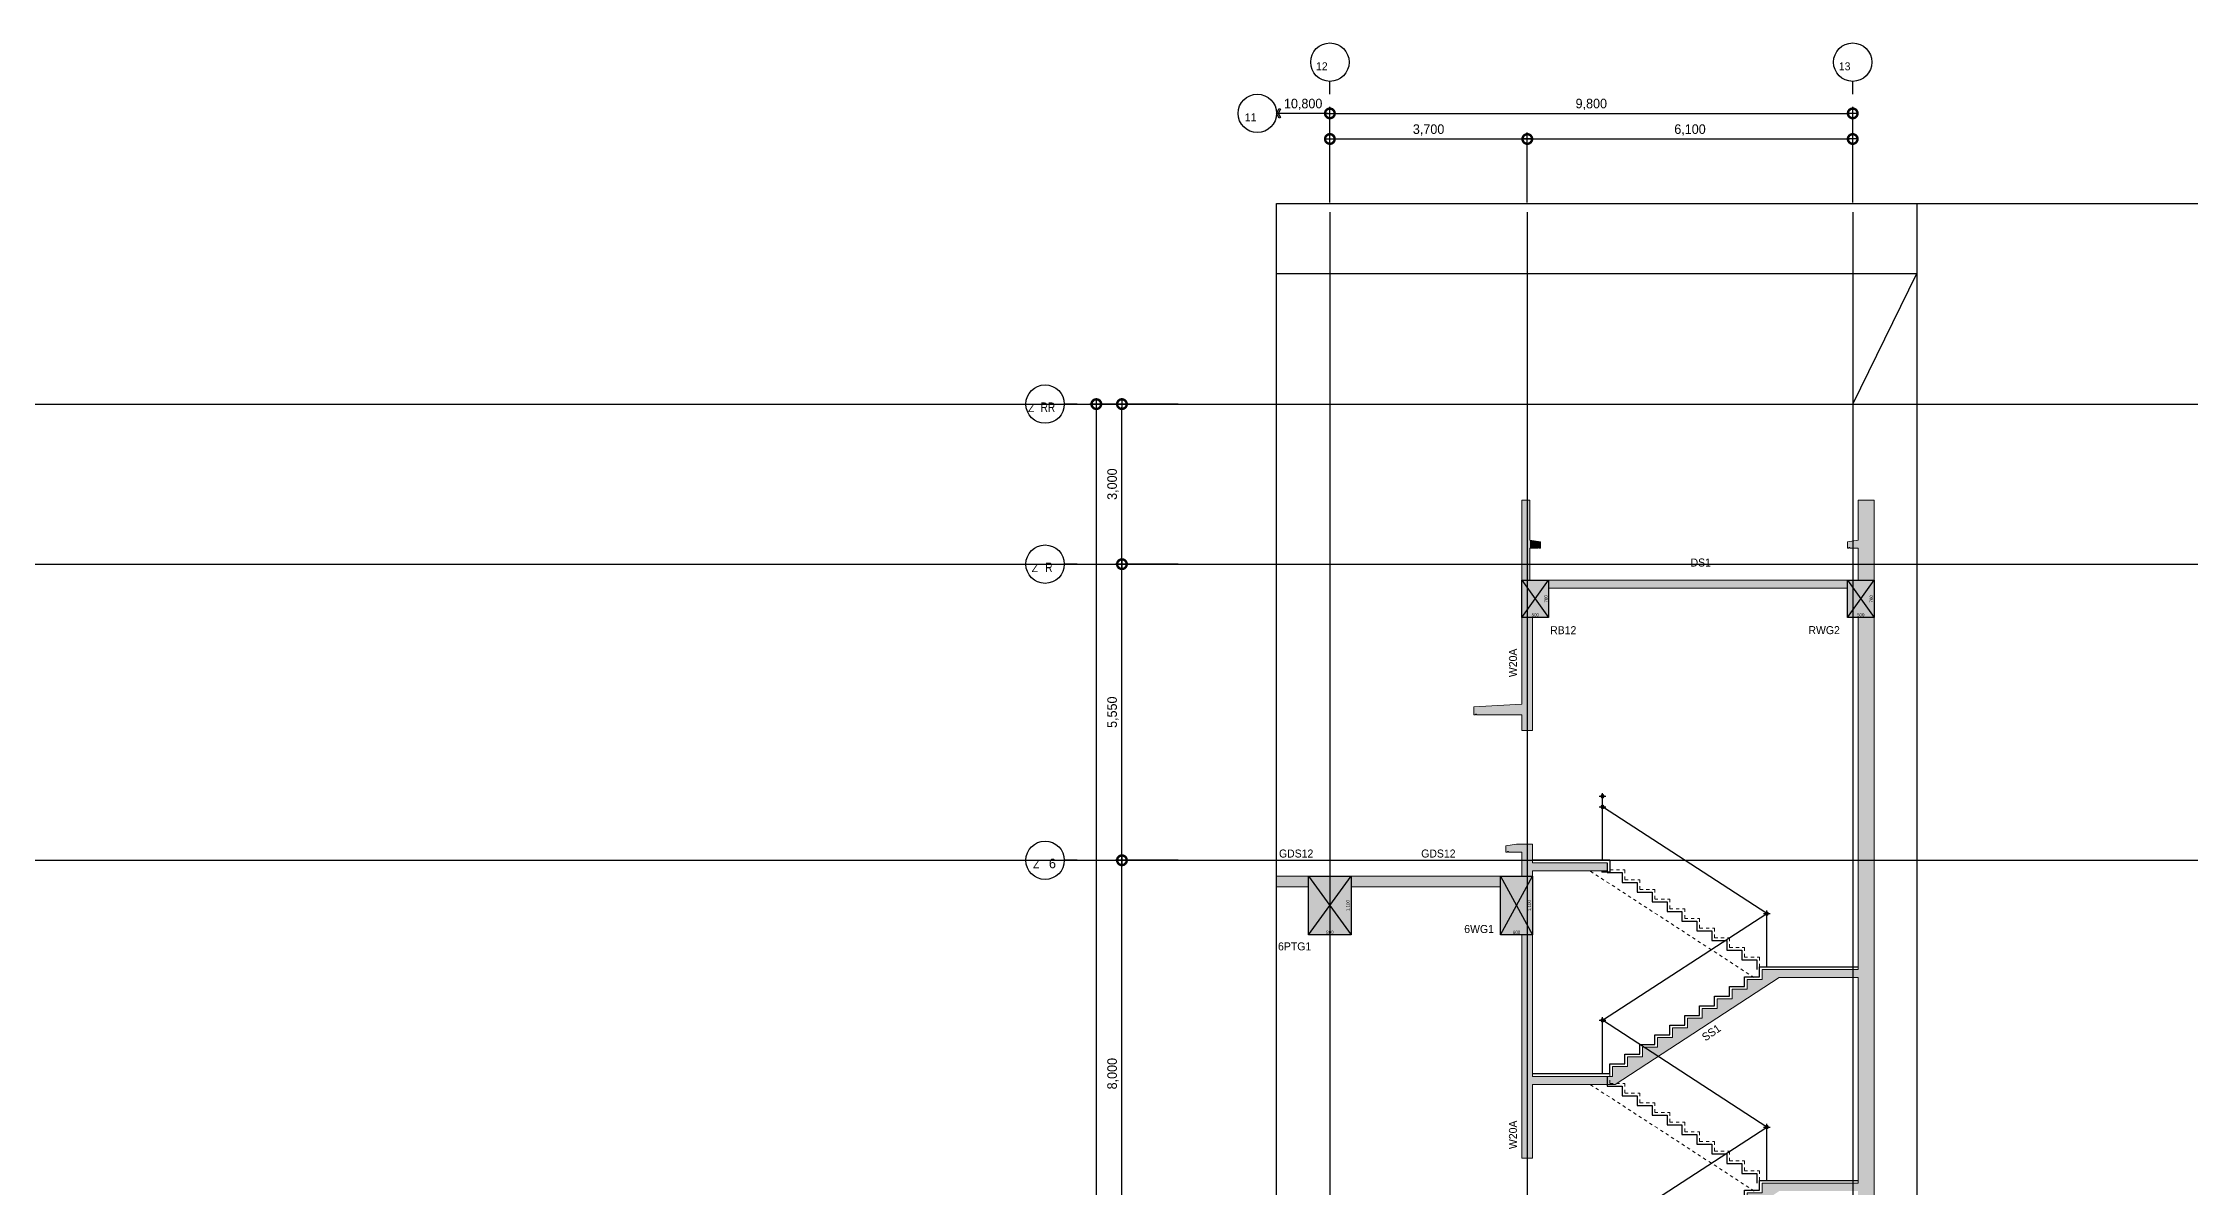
# Model space of a CAD drawing. Header units: millimetres. Extents: x -56316 to 123720, y -36837 to 55569.
# Drawn here: x 53077 to 93323, y 34125 to 55569 of the extents above; entities that cross this region are included whole.
import ezdxf
from ezdxf.enums import TextEntityAlignment as Align

# ---------------------------------------------------------------- set-up
doc = ezdxf.new("R2010")
doc.units = ezdxf.units.MM
doc.header["$LTSCALE"] = 60
doc.linetypes.add('HIDDEN', pattern=[2, 1, -1])
doc.layers.get('Defpoints').update_dxf_attribs({"color": 151})
doc.layers.add('A-CON', color=2, linetype='Continuous', lineweight=9)
doc.layers.add('A-ELE-STAIR', color=4, linetype='HIDDEN', lineweight=9)
for name, color, linetype in [('A-CORE-HAND', 5, 'Continuous'), ('A-CORE-난간', 5, 'Continuous'), ('A-DIM', 7, 'Continuous'), ('A-FIN-STAIR', 6, 'Continuous'), ('cen', 1, 'Continuous'), ('구조SOLID', 253, 'Continuous')]:
    doc.layers.add(name, color=color, linetype=linetype)
for name, color, linetype, plot in [('AS-HIDLINE', 205, 'Continuous', False), ('NOPLOT', 191, 'Continuous', False), ('NOPLOT-DIM', 191, 'Continuous', False), ('NOPLOT-부호', 151, 'Continuous', False)]:
    doc.layers.add(name, color=color, linetype=linetype, plot=plot)
doc.styles.add('Gdim', font='Dotum.ttf')
doc.dimstyles.new('G-Xdim', dxfattribs={"dimscale": 30, "dimtxt": 2, "dimasz": 1, "dimexe": 1.2, "dimexo": 1.2, "dimgap": 0, "dimtad": 1, "dimdec": 1, "dimdsep": 46, "dimlunit": 6, "dimtxsty": 'Gdim', "dimcen": 1, "dimse1": 1, "dimse2": 1, "dimsd1": 1, "dimsd2": 1, "dimclrd": 1, "dimclre": 1, "dimclrt": 256, "dimadec": 0, "dimazin": 0, "dimtfac": 1, "dimtdec": 1, "dimtix": 1, "dimtmove": 2, "dimatfit": 1, "dimfxl": 0, "dimtolj": 1, "dimlwd": -1, "dimlwe": -1, "dimarcsym": 0})
doc.dimstyles.new('Gdim60', dxfattribs={"dimscale": 60, "dimtxt": 3, "dimasz": 1, "dimexe": 2, "dimexo": 3, "dimgap": 1, "dimtad": 1, "dimdec": 0, "dimdsep": 46, "dimlunit": 6, "dimtxsty": 'Gdim', "dimblk": 'G3-DOT', "dimcen": 2.5, "dimdle": 2, "dimclrd": 1, "dimclre": 1, "dimclrt": 256, "dimazin": 2, "dimtfac": 1, "dimtdec": 0, "dimtix": 1, "dimtmove": 2, "dimatfit": 3, "dimldrblk": 'DOTSMALL', "dimfxl": 0, "dimtolj": 1, "dimtzin": 0, "dimarcsym": 0})

# ---------------------------------------------------------------- blocks, each defined once
blk = doc.blocks.new('*D31')
at = {"layer": 'Defpoints', "color": 0, "linetype": 'Continuous', "transparency": 16777216}
for p in [(-200, -700), (300, -680), (300, -700)]:
    blk.add_point(p, dxfattribs=at)
at = {"layer": 'AS-HIDLINE', "linetype": 'Continuous', "transparency": 16777216, "insert": (50, -650), "char_height": 60, "attachment_point": 5, "style": 'Gdim'}
blk.add_mtext('\\A1;500', dxfattribs=at)
blk = doc.blocks.new('*D32')
at = {"layer": 'Defpoints', "color": 0, "linetype": 'Continuous', "transparency": 16777216}
for p in [(300, 0), (280, 0), (300, -700)]:
    blk.add_point(p, dxfattribs=at)
at = {"layer": 'AS-HIDLINE', "linetype": 'Continuous', "transparency": 16777216, "insert": (250, -350), "char_height": 60, "attachment_point": 5, "rotation": 90, "style": 'Gdim'}
blk.add_mtext('\\A1;700', dxfattribs=at)
blk = doc.blocks.new('*D33')
at = {"layer": 'Defpoints', "color": 0, "linetype": 'Continuous', "transparency": 16777216}
for p in [(-200, -700), (300, -680), (300, -700)]:
    blk.add_point(p, dxfattribs=at)
at = {"layer": 'AS-HIDLINE', "linetype": 'Continuous', "transparency": 16777216, "insert": (50, -650), "char_height": 60, "attachment_point": 5, "style": 'Gdim'}
blk.add_mtext('\\A1;500', dxfattribs=at)
blk = doc.blocks.new('*D34')
at = {"layer": 'Defpoints', "color": 0, "linetype": 'Continuous', "transparency": 16777216}
for p in [(300, 0), (280, 0), (300, -700)]:
    blk.add_point(p, dxfattribs=at)
at = {"layer": 'AS-HIDLINE', "linetype": 'Continuous', "transparency": 16777216, "insert": (250, -350), "char_height": 60, "attachment_point": 5, "rotation": 90, "style": 'Gdim'}
blk.add_mtext('\\A1;700', dxfattribs=at)
blk = doc.blocks.new('A$C06362383')
at = {"layer": 'A-CORE-HAND', "color": 3}
for p, q in [((-23, -91), (-23, 29)), ((37, -31), (-83, -31))]:
    blk.add_line(p, q, dxfattribs=at)
blk.add_circle((-23, -31), 30, dxfattribs=at)
blk = doc.blocks.new('A$C5C6F125C')
at = {"layer": 'A-CORE-난간', "color": 7, "ltscale": 0.5}
blk.add_line((-75, 0), (-75, 1000), dxfattribs=at)
at = {"layer": 'A-CORE-HAND', "color": 5, "xscale": -1}
blk.add_blockref('A$C06362383', (-98, 1031), dxfattribs=at)
blk = doc.blocks.new('G3-DOT')
at = {"layer": 'A-DIM', "color": 1, "linetype": 'ByBlock'}
blk.add_line((1.5, 0), (-1.5, 0), dxfattribs=at)
at = {"layer": 'A-DIM', "color": 1, "linetype": 'ByBlock', "const_width": 3}
blk.add_lwpolyline([(0.375, 0, 1), (-0.375, 0, 1)], format="xyb", close=True, dxfattribs=at)
blk = doc.blocks.new('*D96')
at = {"layer": 'Defpoints', "color": 0, "transparency": 16777216}
for p in [(87000, 53769), (80900, 52397), (87000, 52397)]:
    blk.add_point(p, dxfattribs=at)
at = {"layer": 'NOPLOT-DIM', "color": 1, "lineweight": -2, "transparency": 16777216}
for p, q in [((80900, 52577), (80900, 53889)), ((80960, 53769), (86940, 53769)), ((87000, 52577), (87000, 53889))]:
    blk.add_line(p, q, dxfattribs=at)
at = {"layer": 'NOPLOT-DIM', "color": 1, "lineweight": -2, "transparency": 16777216, "xscale": 60, "yscale": 60, "zscale": 60, "rotation": 180}
blk.add_blockref('G3-DOT', (80900, 53769), dxfattribs=at)
at = {"layer": 'NOPLOT-DIM', "color": 1, "lineweight": -2, "transparency": 16777216, "xscale": 60, "yscale": 60, "zscale": 60}
blk.add_blockref('G3-DOT', (87000, 53769), dxfattribs=at)
at = {"layer": 'NOPLOT-DIM', "transparency": 16777216, "insert": (83950, 53937), "char_height": 180, "attachment_point": 5, "style": 'Gdim'}
blk.add_mtext('\\A1;6,100', dxfattribs=at)
blk = doc.blocks.new('_DotSmall')
at = {"color": 0, "linetype": 'ByBlock', "const_width": 0.5}
blk.add_lwpolyline([(-0.0625, 0, 1), (0.0625, 0, 1)], format="xyb", close=True, dxfattribs=at)
blk = doc.blocks.new('*D97')
at = {"layer": 'Defpoints', "color": 0, "transparency": 16777216}
for p in [(87000, 54249), (77200, 52397), (87000, 52397)]:
    blk.add_point(p, dxfattribs=at)
at = {"layer": 'NOPLOT-DIM', "color": 1, "lineweight": -2, "transparency": 16777216}
for p, q in [((77200, 52577), (77200, 54369)), ((87000, 52577), (87000, 54369)), ((77260, 54249), (86940, 54249))]:
    blk.add_line(p, q, dxfattribs=at)
at = {"layer": 'NOPLOT-DIM', "color": 1, "lineweight": -2, "transparency": 16777216, "xscale": 60, "yscale": 60, "zscale": 60, "rotation": 180}
blk.add_blockref('G3-DOT', (77200, 54249), dxfattribs=at)
at = {"layer": 'NOPLOT-DIM', "color": 1, "lineweight": -2, "transparency": 16777216, "xscale": 60, "yscale": 60, "zscale": 60}
blk.add_blockref('G3-DOT', (87000, 54249), dxfattribs=at)
at = {"layer": 'NOPLOT-DIM', "transparency": 16777216, "insert": (82100, 54417), "char_height": 180, "attachment_point": 5, "style": 'Gdim'}
blk.add_mtext('\\A1;9,800', dxfattribs=at)
blk = doc.blocks.new('*D98')
at = {"layer": 'Defpoints', "color": 0, "transparency": 16777216}
for p in [(80900, 53769), (77200, 52397), (80900, 52397)]:
    blk.add_point(p, dxfattribs=at)
at = {"layer": 'NOPLOT-DIM', "color": 1, "lineweight": -2, "transparency": 16777216}
for p, q in [((77200, 52577), (77200, 53889)), ((77260, 53769), (80840, 53769)), ((80900, 52577), (80900, 53889))]:
    blk.add_line(p, q, dxfattribs=at)
at = {"layer": 'NOPLOT-DIM', "color": 1, "lineweight": -2, "transparency": 16777216, "xscale": 60, "yscale": 60, "zscale": 60, "rotation": 180}
blk.add_blockref('G3-DOT', (77200, 53769), dxfattribs=at)
at = {"layer": 'NOPLOT-DIM', "color": 1, "lineweight": -2, "transparency": 16777216, "xscale": 60, "yscale": 60, "zscale": 60}
blk.add_blockref('G3-DOT', (80900, 53769), dxfattribs=at)
at = {"layer": 'NOPLOT-DIM', "transparency": 16777216, "insert": (79050, 53937), "char_height": 180, "attachment_point": 5, "style": 'Gdim'}
blk.add_mtext('\\A1;3,700', dxfattribs=at)
blk = doc.blocks.new('*D124')
at = {"layer": 'Defpoints', "color": 0, "transparency": 16777216}
for p in [(74534, 48800), (74534, 0), (72822, 0)]:
    blk.add_point(p, dxfattribs=at)
at = {"layer": 'NOPLOT-DIM', "color": 1, "lineweight": -2, "transparency": 16777216}
for p, q in [((74354, 48800), (72702, 48800)), ((72822, 48740), (72822, 60)), ((74354, 0), (72702, 0))]:
    blk.add_line(p, q, dxfattribs=at)
at = {"layer": 'NOPLOT-DIM', "color": 1, "lineweight": -2, "transparency": 16777216, "xscale": 60, "yscale": 60, "zscale": 60}
for p, rotation in [((72822, 48800), 90), ((72822, 0), 270)]:
    blk.add_blockref('G3-DOT', p, dxfattribs=dict(at, rotation=rotation))
at = {"layer": 'NOPLOT-DIM', "transparency": 16777216, "insert": (72654, 24400), "char_height": 180, "attachment_point": 5, "rotation": 90, "style": 'Gdim'}
blk.add_mtext('\\A1;48,800', dxfattribs=at)
blk = doc.blocks.new('*D129')
at = {"layer": 'Defpoints', "color": 0, "transparency": 16777216}
for p in [(73302, 40250), (74534, 40250), (74534, 32250)]:
    blk.add_point(p, dxfattribs=at)
at = {"layer": 'NOPLOT-DIM', "color": 1, "lineweight": -2, "transparency": 16777216}
for p, q in [((74354, 40250), (73182, 40250)), ((73302, 32310), (73302, 40190)), ((74354, 32250), (73182, 32250))]:
    blk.add_line(p, q, dxfattribs=at)
at = {"layer": 'NOPLOT-DIM', "color": 1, "lineweight": -2, "transparency": 16777216, "xscale": 60, "yscale": 60, "zscale": 60}
for p, rotation in [((73302, 40250), 90), ((73302, 32250), 270)]:
    blk.add_blockref('G3-DOT', p, dxfattribs=dict(at, rotation=rotation))
at = {"layer": 'NOPLOT-DIM', "transparency": 16777216, "insert": (73134, 36250), "char_height": 180, "attachment_point": 5, "rotation": 90, "style": 'Gdim'}
blk.add_mtext('\\A1;8,000', dxfattribs=at)
blk = doc.blocks.new('*D130')
at = {"layer": 'Defpoints', "color": 0, "transparency": 16777216}
for p in [(73302, 45800), (74534, 45800), (74534, 40250)]:
    blk.add_point(p, dxfattribs=at)
at = {"layer": 'NOPLOT-DIM', "color": 1, "lineweight": -2, "transparency": 16777216}
for p, q in [((74354, 45800), (73182, 45800)), ((73302, 40310), (73302, 45740)), ((74354, 40250), (73182, 40250))]:
    blk.add_line(p, q, dxfattribs=at)
at = {"layer": 'NOPLOT-DIM', "color": 1, "lineweight": -2, "transparency": 16777216, "xscale": 60, "yscale": 60, "zscale": 60}
for p, rotation in [((73302, 45800), 90), ((73302, 40250), 270)]:
    blk.add_blockref('G3-DOT', p, dxfattribs=dict(at, rotation=rotation))
at = {"layer": 'NOPLOT-DIM', "transparency": 16777216, "insert": (73134, 43025), "char_height": 180, "attachment_point": 5, "rotation": 90, "style": 'Gdim'}
blk.add_mtext('\\A1;5,550', dxfattribs=at)
blk = doc.blocks.new('*D131')
at = {"layer": 'Defpoints', "color": 0, "transparency": 16777216}
for p in [(73302, 48800), (74534, 48800), (74534, 45800)]:
    blk.add_point(p, dxfattribs=at)
at = {"layer": 'NOPLOT-DIM', "color": 1, "lineweight": -2, "transparency": 16777216}
for p, q in [((74354, 48800), (73182, 48800)), ((73302, 45860), (73302, 48740)), ((74354, 45800), (73182, 45800))]:
    blk.add_line(p, q, dxfattribs=at)
at = {"layer": 'NOPLOT-DIM', "color": 1, "lineweight": -2, "transparency": 16777216, "xscale": 60, "yscale": 60, "zscale": 60}
for p, rotation in [((73302, 48800), 90), ((73302, 45800), 270)]:
    blk.add_blockref('G3-DOT', p, dxfattribs=dict(at, rotation=rotation))
at = {"layer": 'NOPLOT-DIM', "transparency": 16777216, "insert": (73134, 47300), "char_height": 180, "attachment_point": 5, "rotation": 90, "style": 'Gdim'}
blk.add_mtext('\\A1;3,000', dxfattribs=at)
blk = doc.blocks.new('*D45')
at = {"layer": 'Defpoints', "color": 0, "linetype": 'Continuous', "transparency": 16777216}
for p in [(-300, -1100), (300, -1080), (300, -1100)]:
    blk.add_point(p, dxfattribs=at)
at = {"layer": 'AS-HIDLINE', "linetype": 'Continuous', "transparency": 16777216, "insert": (0, -1050), "char_height": 60, "attachment_point": 5, "style": 'Gdim'}
blk.add_mtext('\\A1;600', dxfattribs=at)
blk = doc.blocks.new('*D46')
at = {"layer": 'Defpoints', "color": 0, "linetype": 'Continuous', "transparency": 16777216}
for p in [(300, 0), (280, 0), (300, -1100)]:
    blk.add_point(p, dxfattribs=at)
at = {"layer": 'AS-HIDLINE', "linetype": 'Continuous', "transparency": 16777216, "insert": (244, -550), "char_height": 60, "attachment_point": 5, "rotation": 90, "style": 'Gdim'}
blk.add_mtext('\\A1;1,100', dxfattribs=at)
blk = doc.blocks.new('*D67')
at = {"layer": 'Defpoints', "color": 0, "linetype": 'Continuous', "transparency": 16777216}
for p in [(-500, -1100), (300, -1080), (300, -1100)]:
    blk.add_point(p, dxfattribs=at)
at = {"layer": 'AS-HIDLINE', "linetype": 'Continuous', "transparency": 16777216, "insert": (-100, -1050), "char_height": 60, "attachment_point": 5, "style": 'Gdim'}
blk.add_mtext('\\A1;800', dxfattribs=at)
blk = doc.blocks.new('*D68')
at = {"layer": 'Defpoints', "color": 0, "linetype": 'Continuous', "transparency": 16777216}
for p in [(300, 0), (280, 0), (300, -1100)]:
    blk.add_point(p, dxfattribs=at)
at = {"layer": 'AS-HIDLINE', "linetype": 'Continuous', "transparency": 16777216, "insert": (244, -550), "char_height": 60, "attachment_point": 5, "rotation": 90, "style": 'Gdim'}
blk.add_mtext('\\A1;1,100', dxfattribs=at)
blk = doc.blocks.new('*U10')
at = {"layer": 'AS-HIDLINE', "linetype": 'Continuous'}
for p, q in [((-200, -700), (300, 0)), ((-200, 0), (300, -700))]:
    blk.add_line(p, q, dxfattribs=at)
blk.add_lwpolyline([(-200, -700), (-200, 0), (300, 0), (300, -700)], close=True, dxfattribs=at)
dim = blk.add_linear_dim(base=(280.13, 0), p1=(300, -700), p2=(300, 0), angle=90, dimstyle='G-Xdim', override={"dimtxsty": 'Gdim'}, dxfattribs=at)
dim.commit()
dim.dimension.update_dxf_attribs({"geometry": '*D32', "text_midpoint": (250.09, -350)})
dim = blk.add_linear_dim(base=(300, -680.06), p1=(-200, -700), p2=(300, -700), dimstyle='G-Xdim', override={"dimtxsty": 'Gdim'}, dxfattribs=at)
dim.commit()
dim.dimension.update_dxf_attribs({"geometry": '*D31', "text_midpoint": (50, -650.02)})
blk = doc.blocks.new('*U11')
at = {"layer": 'AS-HIDLINE', "linetype": 'Continuous'}
for p, q in [((-200, -700), (300, 0)), ((-200, 0), (300, -700))]:
    blk.add_line(p, q, dxfattribs=at)
blk.add_lwpolyline([(-200, -700), (-200, 0), (300, 0), (300, -700)], close=True, dxfattribs=at)
dim = blk.add_linear_dim(base=(280.13, 0), p1=(300, -700), p2=(300, 0), angle=90, dimstyle='G-Xdim', override={"dimtxsty": 'Gdim'}, dxfattribs=at)
dim.commit()
dim.dimension.update_dxf_attribs({"geometry": '*D34', "text_midpoint": (250.09, -350)})
dim = blk.add_linear_dim(base=(300, -680.06), p1=(-200, -700), p2=(300, -700), dimstyle='G-Xdim', override={"dimtxsty": 'Gdim'}, dxfattribs=at)
dim.commit()
dim.dimension.update_dxf_attribs({"geometry": '*D33', "text_midpoint": (50, -650.02)})
blk = doc.blocks.new('*U17')
at = {"layer": 'AS-HIDLINE', "linetype": 'Continuous'}
for p, q in [((-300, -1100), (300, 0)), ((-300, 0), (300, -1100))]:
    blk.add_line(p, q, dxfattribs=at)
blk.add_lwpolyline([(-300, -1100), (-300, 0), (300, 0), (300, -1100)], close=True, dxfattribs=at)
dim = blk.add_linear_dim(base=(280.13, 0), p1=(300, -1100), p2=(300, 0), angle=90, dimstyle='G-Xdim', override={"dimtxsty": 'Gdim'}, dxfattribs=at)
dim.commit()
dim.dimension.update_dxf_attribs({"geometry": '*D46', "text_midpoint": (244.31, -550)})
dim = blk.add_linear_dim(base=(300, -1080.06), p1=(-300, -1100), p2=(300, -1100), dimstyle='G-Xdim', override={"dimtxsty": 'Gdim'}, dxfattribs=at)
dim.commit()
dim.dimension.update_dxf_attribs({"geometry": '*D45', "text_midpoint": (0, -1050.02)})
blk = doc.blocks.new('*U28')
at = {"layer": 'AS-HIDLINE', "linetype": 'Continuous'}
for p, q in [((-500, -1100), (300, 0)), ((-500, 0), (300, -1100))]:
    blk.add_line(p, q, dxfattribs=at)
blk.add_lwpolyline([(-500, -1100), (-500, 0), (300, 0), (300, -1100)], close=True, dxfattribs=at)
dim = blk.add_linear_dim(base=(280.13, 0), p1=(300, -1100), p2=(300, 0), angle=90, dimstyle='G-Xdim', override={"dimtxsty": 'Gdim'}, dxfattribs=at)
dim.commit()
dim.dimension.update_dxf_attribs({"geometry": '*D68', "text_midpoint": (244.31, -550)})
dim = blk.add_linear_dim(base=(300, -1080.06), p1=(-500, -1100), p2=(300, -1100), dimstyle='G-Xdim', override={"dimtxsty": 'Gdim'}, dxfattribs=at)
dim.commit()
dim.dimension.update_dxf_attribs({"geometry": '*D67', "text_midpoint": (-100, -1050.02)})

msp = doc.modelspace()

# ---------------------------------------------------------------- hatches: boundary and pattern name
at = {"layer": '구조SOLID', "transparency": 33554687}
h = msp.add_hatch(color=256, dxfattribs=at)
h.dxf.hatch_style = 1
h.paths.add_polyline_path([(83000, -150), (83000, 96.5), (85904.5, 1987.5), (87100, 1987.5), (87100, -150)], flags=16)
h.paths.add_polyline_path([(87400, 19899.2), (87100, 19899.2), (87100, 19575), (85300, 19575), (85300, 19404.5), (85020, 19404.5), (85020, 19234.1), (84740, 19234.1), (84740, 19063.6), (84460, 19063.6), (84460, 18893.2), (84180, 18893.2), (84180, 18722.7), (83900, 18722.7), (83900, 18552.3), (83620, 18552.3), (83620, 18381.8), (83340, 18381.8), (83340, 18211.4), (83060, 18211.4), (83060, 18040.9), (82780, 18040.9), (82780, 17870.5), (82500, 17870.5), (82500, 17700), (81000, 17700), (81000, 17735), (80800, 17735), (80800, 17650), (77800, 17650), (77800, 17750), (77600, 17750), (77600, 17650), (76200, 17650), (76200, 17470), (76850, 17470), (76850, 16750), (77550, 16750), (77550, 12350), (76200, 12350), (76200, 12150), (77300, 12150), (77300, 11750), (77550, 11750), (77550, 8650), (76200, 8650), (76200, 8450), (76850, 8450), (76850, 7750), (77550, 7750), (77550, 8470), (80500, 8470), (80500, 7550), (80800, 7550), (80800, 2415), (81000, 2415), (81000, 4175), (82544.5, 4175), (85904.5, 6362.5), (87100, 6362.5), (87100, 2358.6), (87400, 2358.6)])
h.paths.add_polyline_path([(87100, 6512.5), (85580, 6512.5), (85580, 6330.2), (85300, 6330.2), (85300, 6147.9), (85020, 6147.9), (85020, 5965.6), (84740, 5965.6), (84740, 5783.3), (84460, 5783.3), (84460, 5601), (84180, 5601), (84180, 5418.7), (83900, 5418.7), (83900, 5236.5), (83620, 5236.5), (83620, 5054.2), (83340, 5054.2), (83340, 4871.9), (83060, 4871.9), (83060, 4689.6), (82780, 4689.6), (82780, 4507.3), (82500, 4507.3), (82500, 4325), (81000, 4325), (81000, 7550), (81100, 7550), (81100, 8550), (82541.3, 8550), (85061.3, 10050), (87100, 10050)], flags=16)
h.paths.add_polyline_path([(87100, 10200), (84740, 10200), (84740, 10033.3), (84460, 10033.3), (84460, 9866.7), (84180, 9866.7), (84180, 9700), (83900, 9700), (83900, 9533.3), (83620, 9533.3), (83620, 9366.7), (83340, 9366.7), (83340, 9200), (83060, 9200), (83060, 9033.3), (82780, 9033.3), (82780, 8866.7), (82500, 8866.7), (82500, 8700), (81000, 8700), (81000, 8735), (80800, 8735), (80800, 8650), (77800, 8650), (77800, 17470), (80500, 17470), (80500, 16550), (80800, 16550), (80800, 11165), (81000, 11165), (81000, 11550), (82541.3, 11550), (85061.3, 13050), (87100, 13050)], flags=16)
h.paths.add_polyline_path([(87100, 13200), (84740, 13200), (84740, 13033.3), (84460, 13033.3), (84460, 12866.7), (84180, 12866.7), (84180, 12700), (83900, 12700), (83900, 12533.3), (83620, 12533.3), (83620, 12366.7), (83340, 12366.7), (83340, 12200), (83060, 12200), (83060, 12033.3), (82780, 12033.3), (82780, 11866.7), (82500, 11866.7), (82500, 11700), (81000, 11700), (81000, 14550), (82541.3, 14550), (85061.3, 16050), (87100, 16050)], flags=16)
h.paths.add_polyline_path([(82500, 14700), (81000, 14700), (81000, 16550), (81100, 16550), (81100, 17550), (82542.1, 17550), (85622.1, 19425), (87100, 19425), (87100, 16200), (84740, 16200), (84740, 16033.3), (84460, 16033.3), (84460, 15866.7), (84180, 15866.7), (84180, 15700), (83900, 15700), (83900, 15533.3), (83620, 15533.3), (83620, 15366.7), (83340, 15366.7), (83340, 15200), (83060, 15200), (83060, 15033.3), (82780, 15033.3), (82780, 14866.7), (82500, 14866.7)], flags=16)
h.paths.add_polyline_path([(87400, 34136.1), (85300, 34136.1), (85300, 34018.2), (85020, 34018.2), (85020, 33836.4), (84740, 33836.4), (84740, 33654.5), (84460, 33654.5), (84460, 33472.7), (84180, 33472.7), (84180, 33290.9), (83900, 33290.9), (83900, 33109.1), (83620, 33109.1), (83620, 32927.3), (83340, 32927.3), (83340, 32745.5), (83060, 32745.5), (83060, 32563.6), (82780, 32563.6), (82780, 32381.8), (82500, 32381.8), (82500, 32200), (81000, 32200), (81000, 32235), (80800, 32235), (80800, 32150), (77800, 32150), (77800, 32250), (77600, 32250), (77600, 32150), (76200, 32150), (76200, 31970), (76850, 31970), (76850, 31050), (77550, 31050), (77550, 31970), (80500, 31970), (80500, 31050), (80800, 31050), (80800, 27665), (81000, 27665), (81000, 28550), (82543, 28550), (85343, 30300), (87100, 30300), (87100, 26950), (85020, 26950), (85020, 26775), (84740, 26775), (84740, 26600), (84460, 26600), (84460, 26425), (84180, 26425), (84180, 26250), (83900, 26250), (83900, 26075), (83620, 26075), (83620, 25900), (83340, 25900), (83340, 25725), (83060, 25725), (83060, 25550), (82780, 25550), (82780, 25375), (82500, 25375), (82500, 25200), (81000, 25200), (81000, 25235), (80800, 25235), (80800, 25150), (77800, 25150), (77800, 25250), (77600, 25250), (77600, 25150), (76200, 25150), (76200, 24970), (76850, 24970), (76850, 24050), (77550, 24050), (77550, 24970), (80500, 24970), (80500, 24050), (80800, 24050), (80800, 20165), (81000, 20165), (81000, 21300), (82542.1, 21300), (85622.1, 23175), (87100, 23175), (87100, 19899.2), (87400, 19899.2)])
h.paths.add_polyline_path([(87100, 30450), (85020, 30450), (85020, 30275), (84740, 30275), (84740, 30100), (84460, 30100), (84460, 29925), (84180, 29925), (84180, 29750), (83900, 29750), (83900, 29575), (83620, 29575), (83620, 29400), (83340, 29400), (83340, 29225), (83060, 29225), (83060, 29050), (82780, 29050), (82780, 28875), (82500, 28875), (82500, 28700), (81000, 28700), (81000, 31050), (81100, 31050), (81100, 32050), (82544.4, 32050), (85624.4, 34050), (87100, 34050)], flags=16)
h.paths.add_polyline_path([(87100, 26800), (87100, 23325), (85300, 23325), (85300, 23154.5), (85020, 23154.5), (85020, 22984.1), (84740, 22984.1), (84740, 22813.6), (84460, 22813.6), (84460, 22643.2), (84180, 22643.2), (84180, 22472.7), (83900, 22472.7), (83900, 22302.3), (83620, 22302.3), (83620, 22131.8), (83340, 22131.8), (83340, 21961.4), (83060, 21961.4), (83060, 21790.9), (82780, 21790.9), (82780, 21620.5), (82500, 21620.5), (82500, 21450), (81000, 21450), (81000, 24050), (81100, 24050), (81100, 25050), (82543, 25050), (85343, 26800)], flags=16)
h.paths.add_polyline_path([(87400, -800), (87400, 2358.6), (87100, 2358.6), (87100, 2137.5), (85580, 2137.5), (85580, 1955.2), (85300, 1955.2), (85300, 1772.9), (85020, 1772.9), (85020, 1590.6), (84740, 1590.6), (84740, 1408.3), (84460, 1408.3), (84460, 1226), (84180, 1226), (84180, 1043.8), (83900, 1043.8), (83900, 861.5), (83620, 861.5), (83620, 679.2), (83340, 679.2), (83340, 496.9), (83060, 496.9), (83060, 314.6), (82780, 314.6), (82780, 132.3), (82500, 132.3), (82500, -150), (81000, -150), (81000, -50), (80800, -50), (80800, -150), (77800, -150), (77800, 0), (77600, 0), (77600, -250), (76200, -250), (76200, -650), (77500, -650), (77500, -2700), (74950, -2700), (74950, -2900), (75700, -2900), (75700, -4400), (78700, -4400), (78700, -2700), (77800, -2700), (77800, -550), (80200, -550), (80200, -1650), (85750, -1650), (85750, -2300), (88750, -2300), (88750, -800)])
h.paths.add_polyline_path([(80950, 45500), (80950, 47000), (80800, 47000), (80800, 43175), (79900, 43125), (79900, 42975), (79930, 42975), (79930, 42990), (79945, 42990), (79945, 42975), (80800, 42975), (80800, 42680), (81000, 42680), (81000, 44800), (81300, 44800), (81300, 45350), (86900, 45350), (86900, 44800), (87100, 44800), (87100, 38200), (85300, 38200), (85300, 38018.2), (85020, 38018.2), (85020, 37836.4), (84740, 37836.4), (84740, 37654.5), (84460, 37654.5), (84460, 37472.7), (84180, 37472.7), (84180, 37290.9), (83900, 37290.9), (83900, 37109.1), (83620, 37109.1), (83620, 36927.3), (83340, 36927.3), (83340, 36745.5), (83060, 36745.5), (83060, 36563.6), (82780, 36563.6), (82780, 36381.8), (82500, 36381.8), (82500, 36200), (81000, 36200), (81000, 38850), (81000, 39950), (81000, 40050), (81100, 40050), (82400, 40050), (82400, 40200), (81000, 40200), (81000, 40550), (80700, 40550), (80500, 40520), (80500, 40400), (80530, 40400), (80530, 40415), (80545, 40415), (80545, 40400), (80800, 40400), (80800, 39950), (76200, 39950), (76200, 39750), (76800, 39750), (76800, 38850), (77600, 38850), (77600, 39750), (80400, 39750), (80400, 38850), (80800, 38850), (80800, 34665), (81000, 34665), (81000, 36050), (82544.4, 36050), (85624.4, 38050), (87100, 38050), (87100, 34200), (85300, 34200), (85300, 34136.1), (87400, 34136.1), (87400, 47000), (87100, 47000), (87100, 46250), (86900, 46220), (86900, 46100), (86930, 46100), (86930, 46115), (86945, 46115), (86945, 46100), (87100, 46100), (87100, 45500)])
h = msp.add_hatch(color=256, dxfattribs=at)
h.dxf.hatch_style = 1
h.paths.add_polyline_path([(80950, 46250), (80950, 46100), (81105, 46100), (81105, 46115), (81120, 46115), (81120, 46100), (81150, 46100), (81150, 46220)])

# ---------------------------------------------------------------- linework, layer by layer
at = {"layer": 'A-CON'}
for p, q in [((80800, 43175), (80800, 47000)), ((80950, 47000, 0), (80800, 47000, 0)), ((80950, 47000, 0), (80950, 46250, 0)), ((87100, 47000), (87400, 47000)), ((87100, 46250), (87100, 47000)), ((87400, 47000), (87400, -800)), ((81150, 46220), (80950, 46250)), ((80950, 46100), (81105, 46100)), ((80950, 46100, 0), (80950, 45500, 0)), ((81105, 46100), (81105, 46115)), ((81105, 46115), (81120, 46115)), ((81120, 46115), (81120, 46100)), ((81120, 46100), (81150, 46100)), ((81150, 46100), (81150, 46220)), ((86900, 46220), (87100, 46250)), ((86900, 46100), (86900, 46220)), ((86930, 46100), (86900, 46100)), ((86945, 46115), (86930, 46115)), ((86930, 46115), (86930, 46100)), ((86945, 46100), (86945, 46115)), ((87100, 46100), (86945, 46100)), ((87100, 45500, 0), (87100, 46100, 0)), ((80950, 45500), (87100, 45500)), ((81300, 45350), (86900, 45350)), ((81300, 45350), (81300, 44800)), ((86900, 45350), (86900, 44800)), ((81000, 42680), (81000, 44800)), ((81300, 44800), (81000, 44800)), ((86900, 44800), (87100, 44800)), ((87100, 38200, 0), (87100, 44800, 0)), ((80800, 43175), (79900, 43125)), ((79900, 43125), (79900, 42975)), ((79900, 42975), (79930, 42975)), ((79930, 42975), (79930, 42990)), ((79930, 42990), (79945, 42990)), ((79945, 42990), (79945, 42975)), ((79945, 42975), (80800, 42975)), ((80800, 42680), (80800, 42975)), ((80800, 42680), (81000, 42680, 0)), ((80500, 40520), (80700, 40550)), ((80500, 40400), (80500, 40520)), ((80530, 40400), (80500, 40400)), ((80545, 40415), (80530, 40415)), ((80530, 40415), (80530, 40400)), ((80545, 40400), (80545, 40415)), ((80800, 40400), (80545, 40400)), ((81000, 40550), (80700, 40550)), ((80800, 39950), (80800, 40400)), ((81000, 40200), (81000, 40550)), ((76200, 39950), (80800, 39950)), ((82400, 40200), (81000, 40200)), ((81000, 40050), (81000, 36200)), ((82400, 40050), (81000, 40050)), ((82400, 40200), (82400, 40050)), ((76200, 39750), (76800, 39750)), ((76800, 39750), (76800, 38850)), ((77600, 38850), (77600, 39750)), ((77600, 39750), (80400, 39750)), ((80400, 38850), (80400, 39750)), ((76800, 38850), (77600, 38850)), ((80700, 38850), (80400, 38850)), ((80800, 38850), (80800, 34665)), ((80900, 38850), (81000, 38850)), ((82544.4, 36050), (85624.4, 38050)), ((85300, 38200), (87100, 38200)), ((85624.4, 38050), (87100, 38050)), ((87100, 38050), (87100, 34200)), ((82500, 36200), (81000, 36200)), ((81000, 36050), (81000, 34665)), ((82544.4, 36050), (81000, 36050)), ((80800, 34665), (81000, 34665, 0)), ((85300, 34200), (87100, 34200))]:
    msp.add_line(p, q, dxfattribs=at)
for points in [[(82500, 36200), (82500, 36381.8), (82780, 36381.8), (82780, 36563.6), (83060, 36563.6), (83060, 36745.5), (83340, 36745.5), (83340, 36927.3), (83620, 36927.3), (83620, 37109.1), (83900, 37109.1), (83900, 37290.9), (84180, 37290.9), (84180, 37472.7), (84460, 37472.7), (84460, 37654.5), (84740, 37654.5), (84740, 37836.4), (85020, 37836.4), (85020, 38018.2), (85300, 38018.2), (85300, 38200)], [(82500, 32200), (82500, 32381.8), (82780, 32381.8), (82780, 32563.6), (83060, 32563.6), (83060, 32745.5), (83340, 32745.5), (83340, 32927.3), (83620, 32927.3), (83620, 33109.1), (83900, 33109.1), (83900, 33290.9), (84180, 33290.9), (84180, 33472.7), (84460, 33472.7), (84460, 33654.5), (84740, 33654.5), (84740, 33836.4), (85020, 33836.4), (85020, 34018.2), (85300, 34018.2), (85300, 34200)]]:
    msp.add_lwpolyline(points, dxfattribs=at)
at = {"layer": 'A-CORE-HAND'}
for p, q in [((85390, 39250), (82310, 41250)), ((85390, 35250), (82310, 37250))]:
    msp.add_line(p, q, dxfattribs=at)
at = {"layer": 'A-CORE-HAND', "color": 7}
for p, q in [((82310, 37250), (85390, 39250)), ((82310, 33250), (85390, 35250))]:
    msp.add_line(p, q, dxfattribs=at)
at = {"layer": 'A-ELE-STAIR'}
for p, q in [((85155.6, 38050), (82075.6, 40050)), ((85155.6, 34050), (82075.6, 36050))]:
    msp.add_line(p, q, dxfattribs=at)
for points in [[(82450, 40250), (82450, 40068.2), (82730, 40068.2), (82730, 39886.4), (83010, 39886.4), (83010, 39704.5), (83290, 39704.5), (83290, 39522.7), (83570, 39522.7), (83570, 39340.9), (83850, 39340.9), (83850, 39159.1), (84130, 39159.1), (84130, 38977.3), (84410, 38977.3), (84410, 38795.5), (84690, 38795.5), (84690, 38613.6), (84970, 38613.6), (84970, 38431.8), (85250, 38431.8), (85250, 38250)], [(82450, 36250), (82450, 36068.2), (82730, 36068.2), (82730, 35886.4), (83010, 35886.4), (83010, 35704.5), (83290, 35704.5), (83290, 35522.7), (83570, 35522.7), (83570, 35340.9), (83850, 35340.9), (83850, 35159.1), (84130, 35159.1), (84130, 34977.3), (84410, 34977.3), (84410, 34795.5), (84690, 34795.5), (84690, 34613.6), (84970, 34613.6), (84970, 34431.8), (85250, 34431.8), (85250, 34250)]]:
    msp.add_lwpolyline(points, dxfattribs=at)
at = {"layer": 'A-FIN-STAIR'}
for p, q in [((82450, 40250), (81000, 40250)), ((82450, 40250), (82450, 40030)), ((82300, 40050), (82300, 40030)), ((82450, 40030), (82300, 40030)), ((85250, 38250), (87100, 38250)), ((82450, 36250), (81000, 36250)), ((85250, 34250), (87100, 34250))]:
    msp.add_line(p, q, dxfattribs=at)
for points in [[(82450, 36250), (82450, 36431.8), (82730, 36431.8), (82730, 36613.6), (83010, 36613.6), (83010, 36795.5), (83290, 36795.5), (83290, 36977.3), (83570, 36977.3), (83570, 37159.1), (83850, 37159.1), (83850, 37340.9), (84130, 37340.9), (84130, 37522.7), (84410, 37522.7), (84410, 37704.5), (84690, 37704.5), (84690, 37886.4), (84970, 37886.4), (84970, 38068.2), (85250, 38068.2), (85250, 38250)], [(82450, 32250), (82450, 32431.8), (82730, 32431.8), (82730, 32613.6), (83010, 32613.6), (83010, 32795.5), (83290, 32795.5), (83290, 32977.3), (83570, 32977.3), (83570, 33159.1), (83850, 33159.1), (83850, 33340.9), (84130, 33340.9), (84130, 33522.7), (84410, 33522.7), (84410, 33704.5), (84690, 33704.5), (84690, 33886.4), (84970, 33886.4), (84970, 34068.2), (85250, 34068.2), (85250, 34250)]]:
    msp.add_lwpolyline(points, dxfattribs=at)
at = {"layer": 'cen'}
for p, q in [((77200, 52396.8), (77200, -11694.5)), ((80900, 52396.8), (80900, -11694.5)), ((87000, 52396.8), (87000, -11694.5)), ((-3065.7, 48800), (102021, 48800)), ((-3065.7, 45800), (102021, 45800)), ((-3065.7, 40250), (102021, 40250))]:
    msp.add_line(p, q, dxfattribs=at)
at = {"layer": 'NOPLOT'}
msp.add_line((87000, 48800), (88200, 51250), dxfattribs=at)
at = {"layer": 'NOPLOT', "elevation": 0}
msp.add_lwpolyline([(88200, 51250), (88200, 15750), (76200, 15750), (76200, 51250)], close=True, dxfattribs=at)
at = {"layer": 'NOPLOT', "linetype": 'Continuous'}
for points in [[(82400, 40200), (82400, 40018.2), (82680, 40018.2), (82680, 39836.4), (82960, 39836.4), (82960, 39654.5), (83240, 39654.5), (83240, 39472.7), (83520, 39472.7), (83520, 39290.9), (83800, 39290.9), (83800, 39109.1), (84080, 39109.1), (84080, 38927.3), (84360, 38927.3), (84360, 38745.5), (84640, 38745.5), (84640, 38563.6), (84920, 38563.6), (84920, 38381.8), (85200, 38381.8), (85200, 38200)], [(82400, 36200), (82400, 36018.2), (82680, 36018.2), (82680, 35836.4), (82960, 35836.4), (82960, 35654.5), (83240, 35654.5), (83240, 35472.7), (83520, 35472.7), (83520, 35290.9), (83800, 35290.9), (83800, 35109.1), (84080, 35109.1), (84080, 34927.3), (84360, 34927.3), (84360, 34745.5), (84640, 34745.5), (84640, 34563.6), (84920, 34563.6), (84920, 34381.8), (85200, 34381.8), (85200, 34200)]]:
    msp.add_lwpolyline(points, dxfattribs=at)
at = {"layer": 'NOPLOT-DIM'}
msp.add_line((77170, 54249.3, 0), (76200, 54249.3), dxfattribs=at)
at = {"layer": 'NOPLOT-DIM', "elevation": 0}
for points in [[(77200, 54609.3), (77200, 54849.3, -1), (77200, 55569.3, -1), (77200, 54849.3, 0)], [(87000, 54609.3), (87000, 54849.3, -1), (87000, 55569.3, -1), (87000, 54849.3, 0)], [(72461.6, 48800), (72221.6, 48800, -1), (71501.6, 48800, -1), (72221.6, 48800, 0)], [(72461.6, 45800), (72221.6, 45800, -1), (71501.6, 45800, -1), (72221.6, 45800, 0)], [(72461.6, 40250), (72221.6, 40250, -1), (71501.6, 40250, -1), (72221.6, 40250, 0)]]:
    msp.add_lwpolyline(points, format="xyb", dxfattribs=at)
for points in [[(76273.9, 54326.8), (76229.6, 54249.3), (76273.9, 54171.9), (76251.5, 54159.1), (76200, 54249.3), (76251.5, 54339.5)], [(88200, -11694.5), (76200, -11694.5), (76200, 52560), (88200, 52560)], [(123720, -11694.5), (76200, -11694.5), (76200, 52560), (123720, 52560)]]:
    msp.add_lwpolyline(points, close=True, dxfattribs=at)
at = {"layer": 'NOPLOT-DIM'}
msp.add_circle((75840, 54249.3), 360, dxfattribs=at)

# ---------------------------------------------------------------- block references
at = {"layer": 'A-CORE-HAND', "color": 7}
for p in [(82385, 40450), (82385, 40250), (85465, 38250), (82385, 36250), (85465, 34250)]:
    msp.add_blockref('A$C5C6F125C', p, dxfattribs=at)
at = {"layer": 'AS-HIDLINE', "linetype": 'Continuous'}
for name, p in [('*U11', (81000, 45500)), ('*U10', (87100, 45500)), ('*U28', (77300, 39950)), ('*U17', (80700, 39950))]:
    msp.add_blockref(name, p, dxfattribs=at)

# ---------------------------------------------------------------- texts
at = {"layer": 'NOPLOT-DIM', "style": 'Gdim'}
for s, height, p in [('12', 150, (76939.8, 55056.1)), ('13', 150, (86739.8, 55056.1)), ('11', 150, (75605.1, 54099.5)), ('Z', 150, (71540.1, 48650.2)), ('Z', 150, (71608, 45650.2, 0)), ('Z', 150, (71634.5, 40100.2, 0)), ('6', 180, (71933.6, 40100.2, 0))]:
    msp.add_text(s, height=height, dxfattribs=at).set_placement(p)
at = {"layer": 'NOPLOT-DIM', "style": 'Gdim', "width": 0.8}
for s, p in [('RR', (71778.8, 48650.2)), ('R', (71865.6, 45650.2, 0))]:
    msp.add_text(s, height=180, dxfattribs=at).set_placement(p)
at = {"layer": 'NOPLOT-DIM', "insert": (76698.8, 54416.8), "char_height": 180, "attachment_point": 5, "style": 'Gdim'}
msp.add_mtext('\\A1;10,800', dxfattribs=at)
at = {"layer": 'NOPLOT-부호', "style": 'Gdim'}
for s, p in [('DS1', (84150.6, 45830.9)), ('RB12', (81573.8, 44563.3)), ('RWG2', (86464.5, 44563.3)), ('GDS12', (76567.5, 40376.3)), ('GDS12', (79233.1, 40376.3)), ('6WG1', (79996.3, 38961.9)), ('6PTG1', (76538.8, 38636.2, 0))]:
    msp.add_text(s, height=150, dxfattribs=at).set_placement(p, align=Align.MIDDLE)
for s, rotation, p in [('W20A', 90, (80631, 43950)), ('SS1', 34.85677, (84348.1, 37019.1)), ('W20A', 90, (80631, 35104.3))]:
    msp.add_text(s, height=150, rotation=rotation, dxfattribs=at).set_placement(p, align=Align.MIDDLE)

# ---------------------------------------------------------------- dimensions: what is measured, and where the dimension line sits
at = {"layer": 'NOPLOT-DIM'}
for base, p1, p2, picture, middle in [((87000, 54249.3), (77200, 52396.8), (87000, 52396.8), '*D97', (82100, 54416.8)), ((80900, 53769.3), (77200, 52396.8), (80900, 52396.8), '*D98', (79050, 53936.8)), ((87000, 53769.3), (80900, 52396.8), (87000, 52396.8), '*D96', (83950, 53936.8))]:
    dim = msp.add_linear_dim(base=base, p1=p1, p2=p2, dimstyle='Gdim60', dxfattribs=at)
    dim.commit()
    dim.dimension.update_dxf_attribs({"geometry": picture, "text_midpoint": middle})
for base, p1, p2, picture, middle in [((72821.6, 0), (74533.7, 48800), (74533.7, 0), '*D124', (72654.1, 24400)), ((73301.6, 48800), (74533.7, 45800), (74533.7, 48800), '*D131', (73134.1, 47300)), ((73301.6, 45800), (74533.7, 40250), (74533.7, 45800), '*D130', (73134.1, 43025)), ((73301.6, 40250), (74533.7, 32250), (74533.7, 40250), '*D129', (73134.1, 36250))]:
    dim = msp.add_linear_dim(base=base, p1=p1, p2=p2, angle=90, dimstyle='Gdim60', dxfattribs=at)
    dim.commit()
    dim.dimension.update_dxf_attribs({"geometry": picture, "text_midpoint": middle})

doc.saveas('drawing.dxf')
